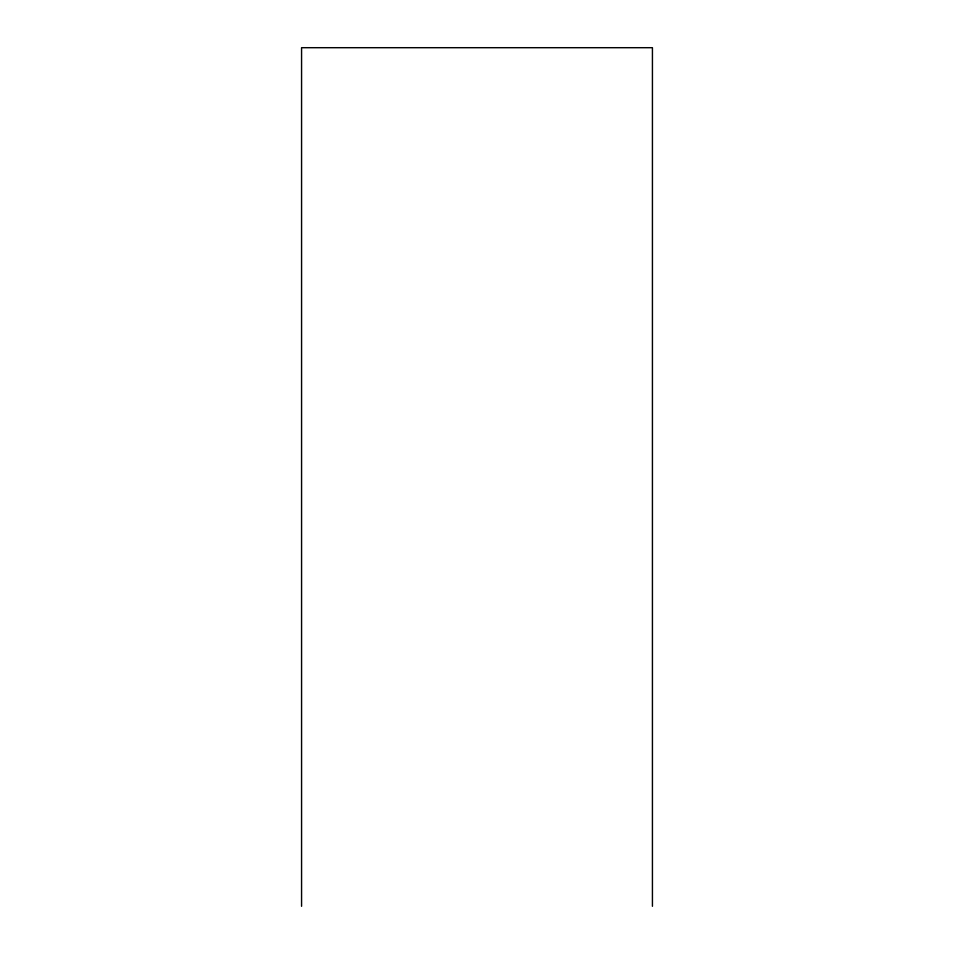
<?xml version="1.0" encoding="UTF-8"?>
<svg xmlns="http://www.w3.org/2000/svg" width="954" height="954" viewBox="0 0 954 954"><rect width="100%" height="100%" fill="white"/><g stroke="black" fill="none" stroke-linecap="round" stroke-linejoin="round"><path stroke-width="1.43" d="M652.429 906.3L652.429 47.7L301.571 47.7L301.571 906.3"/></g></svg>
